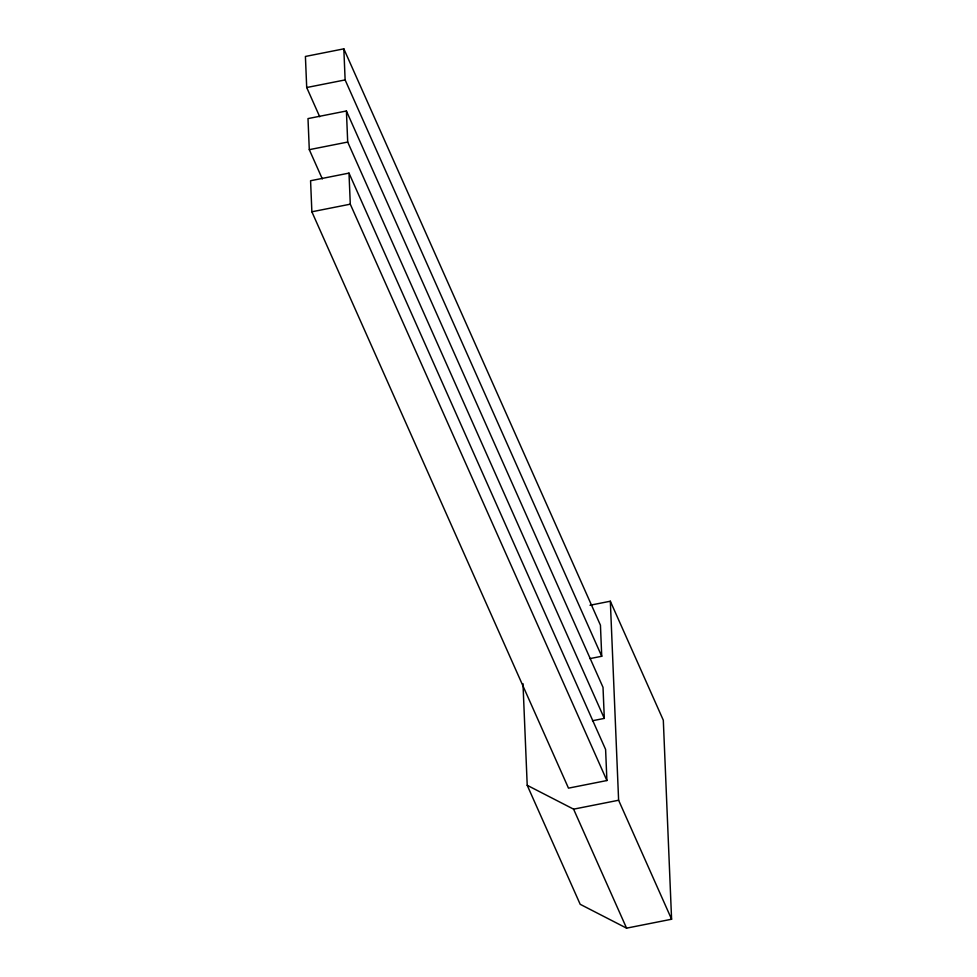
<?xml version="1.0" encoding="UTF-8"?>
<svg xmlns="http://www.w3.org/2000/svg" width="977" height="977" viewBox="0 0 977 977"><rect width="100%" height="100%" fill="white"/><g stroke="black" fill="none" stroke-linecap="round" stroke-linejoin="round"><path stroke-width="1.47" d="M589.913 658.608L601.734 656.275L600.44 625.207L343.831 48.85L305.41 56.458L306.705 87.527L319.723 116.764M306.705 87.527L345.125 79.919L601.734 656.275M592.489 720.745L604.311 718.4L603.017 687.344L346.408 110.987L307.999 118.596L309.294 149.664L322.312 178.901M309.294 149.664L347.702 142.056L604.311 718.4M348.997 173.112L310.576 180.733L311.871 211.789L568.48 788.146L606.9 780.538L605.606 749.469L348.997 173.112L350.291 204.181L606.9 780.538M311.871 211.789L350.291 204.181M589.998 605.251L610.332 601.221L663.31 720.208L671.59 919.235L626.575 928.15L580.191 904.299L527.214 785.313L522.988 683.68M527.214 785.313L573.597 809.164L618.612 800.248L671.59 919.235M573.597 809.164L626.575 928.15M610.332 601.221L618.612 800.248M343.831 48.85L345.125 79.919M346.408 110.987L347.702 142.056"/></g></svg>
